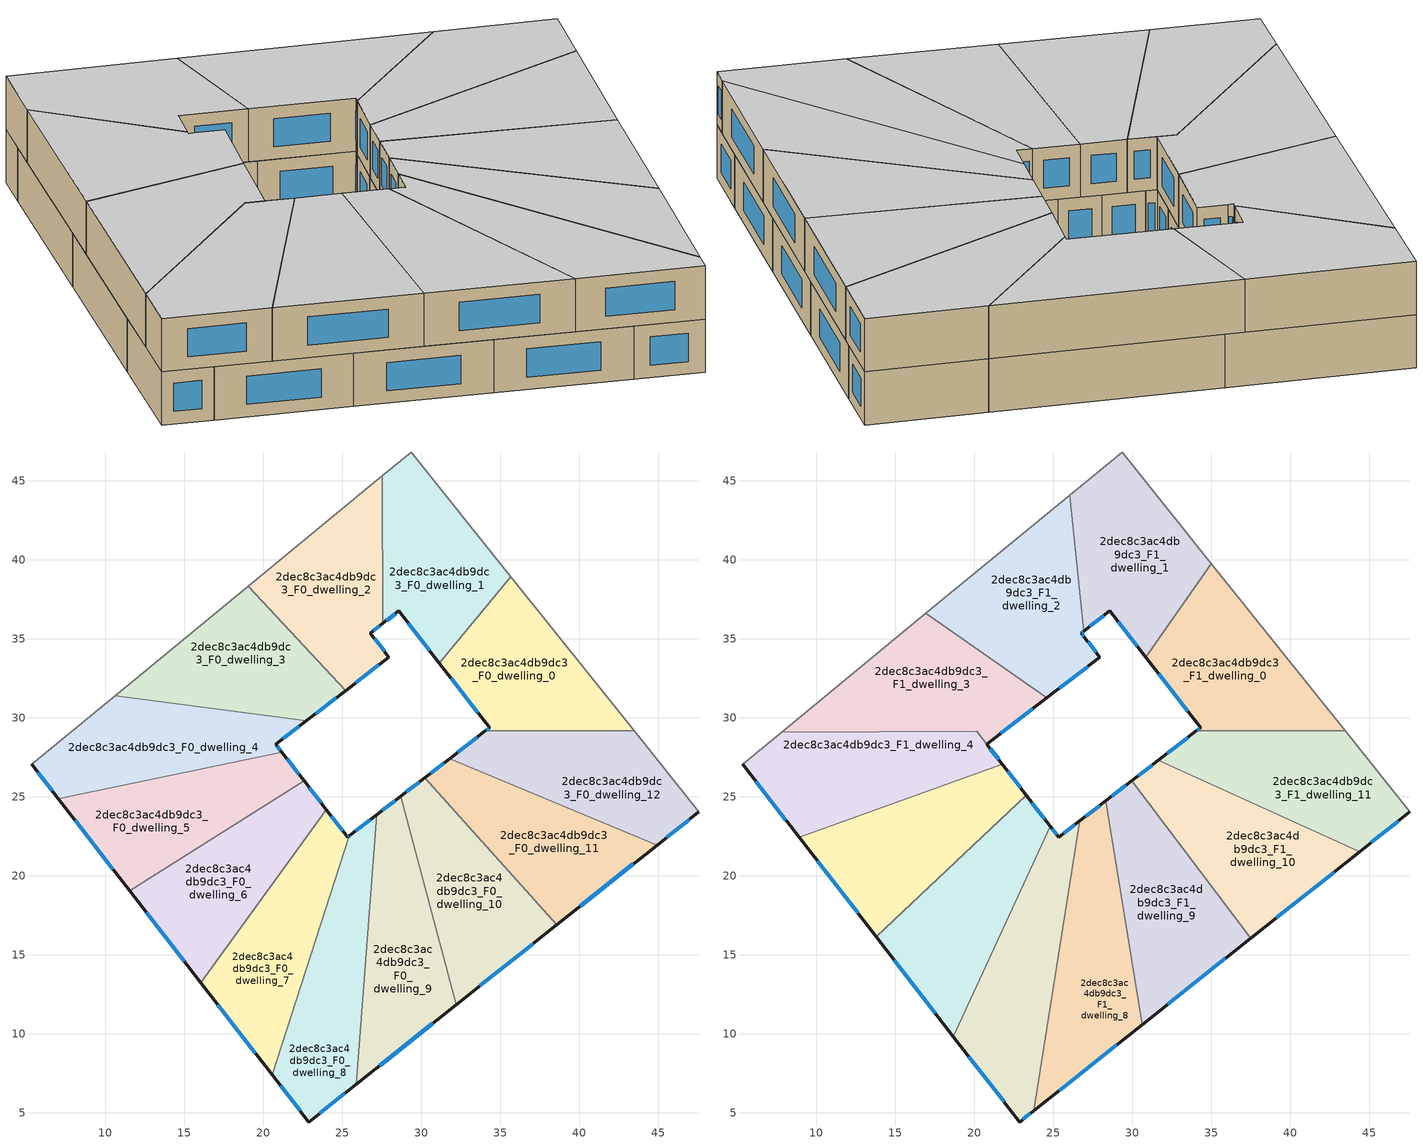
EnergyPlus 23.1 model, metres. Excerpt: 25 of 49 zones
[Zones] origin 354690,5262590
2dec8c3ac4db9dc3_F0_dwelling_0
 floor ground (EU_floor_Construction): 35.66,38.93 43.47,29.16 34.06,29.16 34.32,29.36 31.15,33.46 z0
 wall outside (EU_wall_Construction): 31.15,33.46 34.32,29.36 34.06,29.16 z0:3
 wall to 2dec8c3ac4db9dc3_F0_dwelling_1 (EU_wall_Construction): 35.66,38.93 31.15,33.46 z0:3
 wall adiabatic (EU_wall_Construction): 43.47,29.16 35.66,38.93 z0:3
 wall to 2dec8c3ac4db9dc3_F0_dwelling_12 (EU_wall_Construction): 34.06,29.16 43.47,29.16 z0:3
 window (EU_Window_Construction): 34.26,29.32 34.12,29.21 / 31.89,32.5 33.58,30.33 z0.7:2.3
2dec8c3ac4db9dc3_F0_dwelling_1
 floor ground (EU_floor_Construction): 29.35,46.81 35.66,38.93 31.15,33.46 28.59,36.76 27.56,35.96 27.52,45.3 z0
 wall outside (EU_wall_Construction): 27.56,35.96 28.59,36.76 31.15,33.46 z0:3
 wall to 2dec8c3ac4db9dc3_F0_dwelling_2 (EU_wall_Construction): 27.52,45.3 27.56,35.96 z0:3
 wall adiabatic (EU_wall_Construction): 35.66,38.93 29.35,46.81 27.52,45.3 z0:3
 window (EU_Window_Construction): 29.19,35.98 30.54,34.23 / 27.8,36.15 28.35,36.57 z0.7:2.3
2dec8c3ac4db9dc3_F0_dwelling_10
 floor ground (EU_floor_Construction): 30.23,26.21 38.57,16.89 32.22,11.85 28.7,25.03 z0
 wall outside (EU_wall_Construction): 30.23,26.21 28.7,25.03 / 32.22,11.85 38.57,16.89 z0:3
 wall to 2dec8c3ac4db9dc3_F0_dwelling_11 (EU_wall_Construction): 38.57,16.89 30.23,26.21 z0:3
 wall to 2dec8c3ac4db9dc3_F0_dwelling_9 (EU_wall_Construction): 28.7,25.03 32.22,11.85 z0:3
 window (EU_Window_Construction): 29.87,25.93 29.06,25.31 / 33.71,13.04 37.08,15.71 z0.7:2.3
 ceiling adiabatic (EU_roof_Construction): 37.51,16.05 29.98,26.01 28.7,25.03 32.22,11.85 z3
2dec8c3ac4db9dc3_F0_dwelling_11
 floor ground (EU_floor_Construction): 44.92,21.94 38.57,16.89 30.23,26.21 31.79,27.41 z0
 wall outside (EU_wall_Construction): 31.79,27.41 30.23,26.21 / 38.57,16.89 44.92,21.94 z0:3
 wall to 2dec8c3ac4db9dc3_F0_dwelling_12 (EU_wall_Construction): 44.92,21.94 31.79,27.41 z0:3
 window (EU_Window_Construction): 31.42,27.13 30.6,26.49 / 40.06,18.08 43.43,20.75 z0.7:2.3
 ceiling adiabatic (EU_roof_Construction): 44.39,21.52 31.66,27.31 30.23,26.21 38.57,16.89 z3
2dec8c3ac4db9dc3_F0_dwelling_12
 floor ground (EU_floor_Construction): 43.47,29.16 47.57,24.04 44.92,21.94 31.79,27.41 34.06,29.16 z0
 wall outside (EU_wall_Construction): 34.06,29.16 31.79,27.41 / 44.92,21.94 47.57,24.04 z0:3
 wall adiabatic (EU_wall_Construction): 47.57,24.04 43.47,29.16 z0:3
 window (EU_Window_Construction): 33.53,28.75 32.32,27.82 / 45.54,22.43 46.94,23.55 z0.7:2.3
2dec8c3ac4db9dc3_F0_dwelling_2
 floor ground (EU_floor_Construction): 27.52,45.3 27.56,35.96 26.78,35.36 27.96,33.84 25.21,31.72 19.05,38.33 z0
 wall outside (EU_wall_Construction): 25.21,31.72 27.96,33.84 26.78,35.36 27.56,35.96 z0:3
 wall to 2dec8c3ac4db9dc3_F0_dwelling_3 (EU_wall_Construction): 19.05,38.33 25.21,31.72 z0:3
 wall adiabatic (EU_wall_Construction): 27.52,45.3 19.05,38.33 z0:3
 window (EU_Window_Construction): 26.96,35.5 27.38,35.82 / 27.68,34.19 27.05,35 / 25.86,32.22 27.31,33.34 z0.7:2.3
2dec8c3ac4db9dc3_F0_dwelling_3
 floor ground (EU_floor_Construction): 19.05,38.33 25.21,31.72 22.73,29.8 10.63,31.41 z0
 wall outside (EU_wall_Construction): 22.73,29.8 25.21,31.72 z0:3
 wall to 2dec8c3ac4db9dc3_F0_dwelling_4 (EU_wall_Construction): 10.63,31.41 22.73,29.8 z0:3
 wall adiabatic (EU_wall_Construction): 19.05,38.33 10.63,31.41 z0:3
 window (EU_Window_Construction): 23.31,30.25 24.63,31.27 z0.7:2.3
2dec8c3ac4db9dc3_F0_dwelling_4
 floor ground (EU_floor_Construction): 22.73,29.8 20.8,28.32 21.18,27.83 7.04,24.88 5.35,27.06 10.63,31.41 z0
 wall outside (EU_wall_Construction): 21.18,27.83 20.8,28.32 22.73,29.8 / 5.35,27.06 7.04,24.88 z0:3
 wall to 2dec8c3ac4db9dc3_F0_dwelling_5 (EU_wall_Construction): 7.04,24.88 21.18,27.83 z0:3
 wall adiabatic (EU_wall_Construction): 10.63,31.41 5.35,27.06 z0:3
 window (EU_Window_Construction): 21.25,28.67 22.27,29.46 / 21.09,27.94 20.89,28.2 / 5.75,26.55 6.64,25.39 z0.7:2.3
2dec8c3ac4db9dc3_F0_dwelling_5
 floor ground (EU_floor_Construction): 21.18,27.83 22.59,26.01 11.55,19.05 7.04,24.88 z0
 wall outside (EU_wall_Construction): 22.59,26.01 21.18,27.83 / 7.04,24.88 11.55,19.05 z0:3
 wall to 2dec8c3ac4db9dc3_F0_dwelling_6 (EU_wall_Construction): 11.55,19.05 22.59,26.01 z0:3
 window (EU_Window_Construction): 22.26,26.43 21.51,27.4 / 8.1,23.51 10.49,20.42 z0.7:2.3
2dec8c3ac4db9dc3_F0_dwelling_6
 floor ground (EU_floor_Construction): 22.59,26.01 24,24.19 16.06,13.23 11.55,19.05 z0
 wall outside (EU_wall_Construction): 24,24.19 22.59,26.01 / 11.55,19.05 16.06,13.23 z0:3
 wall to 2dec8c3ac4db9dc3_F0_dwelling_7 (EU_wall_Construction): 16.06,13.23 24,24.19 z0:3
 window (EU_Window_Construction): 23.67,24.62 22.92,25.58 / 12.61,17.68 15,14.59 z0.7:2.3
2dec8c3ac4db9dc3_F0_dwelling_7
 floor ground (EU_floor_Construction): 24,24.19 25.35,22.45 25.45,22.53 20.57,7.4 16.06,13.23 z0
 wall outside (EU_wall_Construction): 25.45,22.53 25.35,22.45 24,24.19 / 16.06,13.23 20.57,7.4 z0:3
 wall to 2dec8c3ac4db9dc3_F0_dwelling_8 (EU_wall_Construction): 20.57,7.4 25.45,22.53 z0:3
 window (EU_Window_Construction): 25.03,22.86 24.31,23.78 / 25.43,22.51 25.37,22.47 / 17.12,11.86 19.51,8.77 z0.7:2.3
2dec8c3ac4db9dc3_F0_dwelling_8
 floor ground (EU_floor_Construction): 27.19,23.87 25.88,6.82 22.87,4.43 20.57,7.4 25.45,22.53 z0
 wall outside (EU_wall_Construction): 27.19,23.87 25.45,22.53 / 20.57,7.4 22.87,4.43 25.88,6.82 z0:3
 wall to 2dec8c3ac4db9dc3_F0_dwelling_9 (EU_wall_Construction): 25.88,6.82 27.19,23.87 z0:3
 window (EU_Window_Construction): 26.78,23.55 25.86,22.84 / 23.58,4.99 25.17,6.25 / 21.11,6.7 22.33,5.13 z0.7:2.3
2dec8c3ac4db9dc3_F0_dwelling_9
 floor ground (EU_floor_Construction): 28.7,25.03 32.22,11.85 25.88,6.82 27.19,23.87 z0
 wall outside (EU_wall_Construction): 28.7,25.03 27.19,23.87 / 25.88,6.82 32.22,11.85 z0:3
 window (EU_Window_Construction): 28.34,24.76 27.54,24.14 / 27.37,8 30.73,10.67 z0.7:2.3
 ceiling adiabatic (EU_roof_Construction): 32.22,11.85 28.7,25.03 28.32,24.74 30.63,10.59 z3
2dec8c3ac4db9dc3_F1_dwelling_0
 floor to 2dec8c3ac4db9dc3_F0_dwelling_0 (EU_floor_Construction): 35.66,38.93 43.47,29.16 34.06,29.16 34.32,29.36 31.15,33.46 z3
 floor to 2dec8c3ac4db9dc3_F0_dwelling_1 (EU_floor_Construction): 35.01,39.74 35.66,38.93 31.15,33.46 30.86,33.83 z3
 wall outside (EU_wall_Construction): 30.86,33.83 34.32,29.36 34.06,29.16 z3:6
 wall to 2dec8c3ac4db9dc3_F1_dwelling_1 (EU_wall_Construction): 35.01,39.74 30.86,33.83 z3:6
 wall adiabatic (EU_wall_Construction): 43.47,29.16 35.01,39.74 z3:6
 wall to 2dec8c3ac4db9dc3_F1_dwelling_11 (EU_wall_Construction): 34.06,29.16 43.47,29.16 z3:6
 window (EU_Window_Construction): 34.26,29.32 34.12,29.21 / 31.67,32.78 33.51,30.41 z3.7:5.3
 ceiling to 2dec8c3ac4db9dc3_F2_dwelling_0 (EU_floor_Construction): 43.47,29.16 35.01,39.74 30.86,33.83 34.32,29.36 34.06,29.16 z6
2dec8c3ac4db9dc3_F1_dwelling_1
 floor to 2dec8c3ac4db9dc3_F0_dwelling_1 (EU_floor_Construction): 29.35,46.81 35.01,39.74 30.86,33.83 28.59,36.76 27.56,35.96 27.52,45.3 z3
 floor to 2dec8c3ac4db9dc3_F0_dwelling_2 (EU_floor_Construction): 27.52,45.3 27.56,35.96 26.94,35.48 26.04,44.09 z3
 wall outside (EU_wall_Construction): 26.94,35.48 28.59,36.76 30.86,33.83 z3:6
 wall to 2dec8c3ac4db9dc3_F1_dwelling_2 (EU_wall_Construction): 26.04,44.09 26.94,35.48 z3:6
 wall adiabatic (EU_wall_Construction): 35.01,39.74 29.35,46.81 26.04,44.09 z3:6
 window (EU_Window_Construction): 29.12,36.07 30.33,34.51 / 27.33,35.78 28.2,36.46 z3.7:5.3
 ceiling to 2dec8c3ac4db9dc3_F2_dwelling_1 (EU_floor_Construction): 30.86,33.83 35.01,39.74 29.35,46.81 26.04,44.09 26.94,35.48 28.59,36.76 z6
2dec8c3ac4db9dc3_F1_dwelling_10
 floor to 2dec8c3ac4db9dc3_F0_dwelling_10 (EU_floor_Construction): 30.23,26.21 38.57,16.89 37.51,16.05 29.98,26.01 z3
 floor adiabatic (EU_floor_Construction): 44.39,21.52 37.51,16.05 38.57,16.89 30.23,26.21 29.98,26.01 31.66,27.31 z3
 wall outside (EU_wall_Construction): 31.66,27.31 29.98,26.01 / 37.51,16.05 44.39,21.52 z3:6
 wall to 2dec8c3ac4db9dc3_F1_dwelling_11 (EU_wall_Construction): 44.39,21.52 31.66,27.31 z3:6
 wall to 2dec8c3ac4db9dc3_F1_dwelling_9 (EU_wall_Construction): 29.98,26.01 37.51,16.05 z3:6
 window (EU_Window_Construction): 31.26,27.01 30.37,26.32 / 39.12,17.34 42.77,20.23 z3.7:5.3
 ceiling to 2dec8c3ac4db9dc3_F2_dwelling_10 (EU_floor_Construction): 44.39,21.52 31.66,27.31 29.98,26.01 37.51,16.05 z6
2dec8c3ac4db9dc3_F1_dwelling_11
 floor to 2dec8c3ac4db9dc3_F0_dwelling_12 (EU_floor_Construction): 43.47,29.16 47.57,24.04 44.92,21.94 31.79,27.41 34.06,29.16 z3
 floor to 2dec8c3ac4db9dc3_F0_dwelling_11 (EU_floor_Construction): 44.92,21.94 44.39,21.52 31.66,27.31 31.79,27.41 z3
 wall outside (EU_wall_Construction): 34.06,29.16 31.66,27.31 / 44.39,21.52 47.57,24.04 z3:6
 wall adiabatic (EU_wall_Construction): 47.57,24.04 43.47,29.16 z3:6
 window (EU_Window_Construction): 33.5,28.73 32.22,27.75 / 45.13,22.11 46.82,23.45 z3.7:5.3
 ceiling to 2dec8c3ac4db9dc3_F2_dwelling_11 (EU_floor_Construction): 47.57,24.04 43.47,29.16 34.06,29.16 31.66,27.31 44.39,21.52 z6
2dec8c3ac4db9dc3_F1_dwelling_2
 floor to 2dec8c3ac4db9dc3_F0_dwelling_2 (EU_floor_Construction): 26.04,44.09 26.94,35.48 26.78,35.36 26.98,35.1 27.96,33.84 25.21,31.72 19.05,38.33 z3
 floor to 2dec8c3ac4db9dc3_F0_dwelling_3 (EU_floor_Construction): 19.05,38.33 25.21,31.72 24.6,31.25 16.95,36.61 z3
 wall outside (EU_wall_Construction): 24.6,31.25 27.96,33.84 26.98,35.1 26.78,35.36 26.94,35.48 z3:6
 wall to 2dec8c3ac4db9dc3_F1_dwelling_3 (EU_wall_Construction): 16.95,36.61 24.6,31.25 z3:6
 wall adiabatic (EU_wall_Construction): 26.04,44.09 16.95,36.61 z3:6
 window (EU_Window_Construction): 26.81,35.38 26.9,35.45 / 26.93,35.16 26.82,35.29 / 27.73,34.13 27.21,34.8 / 25.39,31.86 27.17,33.23 z3.7:5.3
 ceiling to 2dec8c3ac4db9dc3_F2_dwelling_2 (EU_floor_Construction): 27.96,33.84 26.98,35.1 26.78,35.36 26.94,35.48 26.04,44.09 16.95,36.61 24.6,31.25 z6
2dec8c3ac4db9dc3_F1_dwelling_3
 floor to 2dec8c3ac4db9dc3_F0_dwelling_3 (EU_floor_Construction): 24.6,31.25 22.73,29.81 10.63,31.4 16.95,36.61 z3
 floor to 2dec8c3ac4db9dc3_F0_dwelling_4 (EU_floor_Construction): 22.73,29.81 20.8,28.32 20.16,29.13 7.81,29.09 10.63,31.4 z3
 wall outside (EU_wall_Construction): 20.8,28.32 24.6,31.25 z3:6
 wall adiabatic (EU_wall_Construction): 16.95,36.61 7.81,29.09 z3:6
 wall to 2dec8c3ac4db9dc3_F1_dwelling_4 (EU_wall_Construction): 20.17,29.13 20.8,28.32 / 7.81,29.09 20.16,29.13 z3:6
 window (EU_Window_Construction): 21.69,29.01 23.71,30.56 z3.7:5.3
 ceiling to 2dec8c3ac4db9dc3_F2_dwelling_3 (EU_floor_Construction): 24.6,31.25 16.95,36.61 7.81,29.09 20.17,29.13 20.8,28.32 z6
2dec8c3ac4db9dc3_F1_dwelling_4
 floor to 2dec8c3ac4db9dc3_F0_dwelling_4 (EU_floor_Construction): 20.16,29.13 21.18,27.82 7.04,24.88 5.35,27.06 7.81,29.09 z3
 floor to 2dec8c3ac4db9dc3_F0_dwelling_5 (EU_floor_Construction): 21.18,27.82 21.77,27.07 8.92,22.45 7.04,24.88 z3
 wall outside (EU_wall_Construction): 21.77,27.07 20.8,28.32 / 5.35,27.06 8.92,22.45 z3:6
 wall adiabatic (EU_wall_Construction): 7.81,29.09 5.35,27.06 z3:6
 wall to 2dec8c3ac4db9dc3_F1_dwelling_5 (EU_wall_Construction): 8.92,22.45 21.77,27.07 z3:6
 window (EU_Window_Construction): 21.54,27.36 21.03,28.02 / 6.19,25.98 8.08,23.53 z3.7:5.3
 ceiling to 2dec8c3ac4db9dc3_F2_dwelling_4 (EU_floor_Construction): 21.77,27.07 20.17,29.13 7.81,29.09 5.35,27.06 8.92,22.45 z6
2dec8c3ac4db9dc3_F1_dwelling_5
 floor to 2dec8c3ac4db9dc3_F0_dwelling_5 (EU_floor_Construction): 21.77,27.07 22.59,26.01 11.55,19.05 8.92,22.45 z3
 floor to 2dec8c3ac4db9dc3_F0_dwelling_6 (EU_floor_Construction): 22.59,26.01 23.29,25.1 13.8,16.14 11.55,19.05 z3
 wall outside (EU_wall_Construction): 23.29,25.1 21.77,27.07 / 8.92,22.45 13.8,16.14 z3:6
 wall to 2dec8c3ac4db9dc3_F1_dwelling_6 (EU_wall_Construction): 13.8,16.14 23.29,25.1 z3:6
 window (EU_Window_Construction): 22.94,25.56 22.13,26.61 / 10.07,20.97 12.66,17.62 z3.7:5.3
 ceiling to 2dec8c3ac4db9dc3_F2_dwelling_5 (EU_floor_Construction): 23.29,25.1 21.77,27.07 8.92,22.45 13.8,16.14 z6
2dec8c3ac4db9dc3_F1_dwelling_6
 floor to 2dec8c3ac4db9dc3_F0_dwelling_6 (EU_floor_Construction): 23.29,25.1 24,24.19 16.06,13.23 13.8,16.14 z3
 floor to 2dec8c3ac4db9dc3_F0_dwelling_7 (EU_floor_Construction): 24,24.19 24.82,23.13 18.69,9.83 16.06,13.23 z3
 wall outside (EU_wall_Construction): 24.82,23.13 23.29,25.1 / 13.8,16.14 18.69,9.83 z3:6
 wall to 2dec8c3ac4db9dc3_F1_dwelling_7 (EU_wall_Construction): 18.69,9.83 24.82,23.13 z3:6
 window (EU_Window_Construction): 24.46,23.59 23.65,24.64 / 14.95,14.66 17.54,11.31 z3.7:5.3
 ceiling to 2dec8c3ac4db9dc3_F2_dwelling_6 (EU_floor_Construction): 18.69,9.83 24.82,23.13 23.29,25.1 13.8,16.14 z6
2dec8c3ac4db9dc3_F1_dwelling_7
 floor to 2dec8c3ac4db9dc3_F0_dwelling_7 (EU_floor_Construction): 25.45,22.53 20.57,7.4 18.69,9.83 24.82,23.13 25.35,22.45 z3
 floor to 2dec8c3ac4db9dc3_F0_dwelling_8 (EU_floor_Construction): 26.69,23.48 23.77,5.14 22.87,4.43 20.57,7.4 25.45,22.53 z3
 wall outside (EU_wall_Construction): 26.69,23.48 25.35,22.45 24.82,23.13 / 18.69,9.83 22.87,4.43 23.77,5.14 z3:6
 wall to 2dec8c3ac4db9dc3_F1_dwelling_8 (EU_wall_Construction): 23.77,5.14 26.69,23.48 z3:6
 window (EU_Window_Construction): 25.22,22.61 24.94,22.97 / 26.37,23.24 25.66,22.69 / 23.08,4.59 23.56,4.97 / 19.67,8.56 21.89,5.7 z3.7:5.3
 ceiling to 2dec8c3ac4db9dc3_F2_dwelling_7 (EU_floor_Construction): 23.77,5.14 26.69,23.48 25.35,22.45 24.82,23.13 18.69,9.83 22.87,4.43 z6
2dec8c3ac4db9dc3_F1_dwelling_8
 floor to 2dec8c3ac4db9dc3_F0_dwelling_8 (EU_floor_Construction): 27.19,23.87 25.88,6.82 23.77,5.14 26.69,23.48 z3
 floor to 2dec8c3ac4db9dc3_F0_dwelling_9 (EU_floor_Construction): 28.32,24.74 30.63,10.59 25.88,6.82 27.19,23.87 z3
 wall outside (EU_wall_Construction): 28.32,24.74 26.69,23.48 / 23.77,5.14 30.64,10.59 z3:6
 wall to 2dec8c3ac4db9dc3_F1_dwelling_9 (EU_wall_Construction): 30.64,10.59 28.32,24.74 z3:6
 window (EU_Window_Construction): 27.94,24.44 27.07,23.78 / 25.38,6.42 29.02,9.31 z3.7:5.3
 ceiling to 2dec8c3ac4db9dc3_F2_dwelling_8 (EU_floor_Construction): 30.64,10.59 28.32,24.74 26.69,23.48 23.77,5.14 z6
2dec8c3ac4db9dc3_F1_dwelling_9
 floor adiabatic (EU_floor_Construction): 29.98,26.01 37.51,16.05 30.64,10.59 28.32,24.74 z3
 wall outside (EU_wall_Construction): 29.98,26.01 28.32,24.74 / 30.64,10.59 37.51,16.05 z3:6
 window (EU_Window_Construction): 29.59,25.71 28.71,25.04 / 32.25,11.88 35.89,14.77 z3.7:5.3
 ceiling to 2dec8c3ac4db9dc3_F2_dwelling_9 (EU_floor_Construction): 37.51,16.05 29.98,26.01 28.32,24.74 30.64,10.59 z6
[Building]
EU S2 Campaign: North Axis=0; Terrain=City; Solar Distribution=FullExterior
[Site:Location]
Budapest.Ferenc.Liszt.Intl.AP: Latitude=47.437; Longitude=19.256; Time Zone=1; Elevation=185
[SizingPeriod:WeatherFileDays]
AnnualSizingPeriod: Begin Month=1; Begin Day of Month=1; End Month=12; End Day of Month=31; Day of Week for Start Day=Monday; Use Weather File Daylight Saving Period=No; Use Weather File Rain and Snow Indicators=No
[MATERIAL]
EU_InternalMass_Material: Roughness=MediumRough; Thickness=0.1; Conductivity=1; Density=1800; Specific Heat=900; Thermal Absorptance=0.9; Solar Absorptance=0.7; Visible Absorptance=0.7
[MATERIAL:NOMASS] Roughness=MediumRough; Thermal Absorptance=0.9; Solar Absorptance=0.7; Visible Absorptance=0.7
Name | Thermal Resistance
EU_wall_NoMass | 0.832559
EU_roof_NoMass | 1.39638
EU_floor_NoMass | 0.872794
[WINDOWMATERIAL:SIMPLEGLAZINGSYSTEM]
EU_Window_SimpleGlazing: UFactor=2.79869; Solar Heat Gain Coefficient=0.75; Visible Transmittance=0.75
[CONSTRUCTION]
EU_wall_Construction: EU_wall_NoMass
EU_roof_Construction: EU_roof_NoMass
EU_floor_Construction: EU_floor_NoMass
EU_Window_Construction: EU_Window_SimpleGlazing
EU_InternalMass_Construction: EU_InternalMass_Material
[ZONE] Type=1; Multiplier=1; Ceiling Height=autocalculate; Floor Area=autocalculate; Part of Total Floor Area=Yes
Name | Volume
2dec8c3ac4db9dc3_F0_dwelling_0 | 188.278
2dec8c3ac4db9dc3_F1_dwelling_0 | 203.944
2dec8c3ac4db9dc3_F0_dwelling_1 | 187.797
2dec8c3ac4db9dc3_F1_dwelling_1 | 201.564
2dec8c3ac4db9dc3_F0_dwelling_10 | 188.234
2dec8c3ac4db9dc3_F1_dwelling_10 | 203.935
2dec8c3ac4db9dc3_F0_dwelling_11 | 188.268
2dec8c3ac4db9dc3_F1_dwelling_11 | 203.993
2dec8c3ac4db9dc3_F0_dwelling_12 | 188.301
2dec8c3ac4db9dc3_F0_dwelling_2 | 188.754
2dec8c3ac4db9dc3_F1_dwelling_2 | 206.335
2dec8c3ac4db9dc3_F0_dwelling_3 | 188.245
2dec8c3ac4db9dc3_F1_dwelling_3 | 206.0625
2dec8c3ac4db9dc3_F0_dwelling_4 | 188.292
2dec8c3ac4db9dc3_F1_dwelling_4 | 201.84
2dec8c3ac4db9dc3_F0_dwelling_5; 2dec8c3ac4db9dc3_F0_dwelling_7 | 188.281
2dec8c3ac4db9dc3_F1_dwelling_5; 2dec8c3ac4db9dc3_F1_dwelling_9 | 203.971
2dec8c3ac4db9dc3_F0_dwelling_6 | 188.283
2dec8c3ac4db9dc3_F1_dwelling_6 | 203.969
2dec8c3ac4db9dc3_F1_dwelling_7 | 203.941
2dec8c3ac4db9dc3_F0_dwelling_8 | 188.252
2dec8c3ac4db9dc3_F1_dwelling_8 | 203.958
2dec8c3ac4db9dc3_F0_dwelling_9 | 188.302
[INTERNALMASS] Construction=EU_InternalMass_Construction
Name | Zone or ZoneList | Surface Area
2dec8c3ac4db9dc3_F0_dwelling_0_EU_InternalMass | 2dec8c3ac4db9dc3_F0_dwelling_0 | 62.7592
2dec8c3ac4db9dc3_F0_dwelling_1_EU_InternalMass | 2dec8c3ac4db9dc3_F0_dwelling_1 | 62.599
2dec8c3ac4db9dc3_F0_dwelling_2_EU_InternalMass | 2dec8c3ac4db9dc3_F0_dwelling_2 | 62.9185
2dec8c3ac4db9dc3_F0_dwelling_3_EU_InternalMass | 2dec8c3ac4db9dc3_F0_dwelling_3 | 62.7482
2dec8c3ac4db9dc3_F0_dwelling_4_EU_InternalMass | 2dec8c3ac4db9dc3_F0_dwelling_4 | 62.7642
2dec8c3ac4db9dc3_F0_dwelling_5_EU_InternalMass | 2dec8c3ac4db9dc3_F0_dwelling_5 | 62.7602
2dec8c3ac4db9dc3_F0_dwelling_6_EU_InternalMass | 2dec8c3ac4db9dc3_F0_dwelling_6 | 62.761
2dec8c3ac4db9dc3_F0_dwelling_7_EU_InternalMass | 2dec8c3ac4db9dc3_F0_dwelling_7 | 62.7603
2dec8c3ac4db9dc3_F0_dwelling_8_EU_InternalMass | 2dec8c3ac4db9dc3_F0_dwelling_8 | 62.7509
2dec8c3ac4db9dc3_F0_dwelling_9_EU_InternalMass | 2dec8c3ac4db9dc3_F0_dwelling_9 | 62.7673
2dec8c3ac4db9dc3_F0_dwelling_10_EU_InternalMass | 2dec8c3ac4db9dc3_F0_dwelling_10 | 62.7448
2dec8c3ac4db9dc3_F0_dwelling_11_EU_InternalMass | 2dec8c3ac4db9dc3_F0_dwelling_11 | 62.7557
2dec8c3ac4db9dc3_F0_dwelling_12_EU_InternalMass | 2dec8c3ac4db9dc3_F0_dwelling_12 | 62.767
2dec8c3ac4db9dc3_F1_dwelling_0_EU_InternalMass | 2dec8c3ac4db9dc3_F1_dwelling_0 | 67.9815
2dec8c3ac4db9dc3_F1_dwelling_1_EU_InternalMass | 2dec8c3ac4db9dc3_F1_dwelling_1 | 67.1881
2dec8c3ac4db9dc3_F1_dwelling_2_EU_InternalMass | 2dec8c3ac4db9dc3_F1_dwelling_2 | 68.7792
2dec8c3ac4db9dc3_F1_dwelling_3_EU_InternalMass | 2dec8c3ac4db9dc3_F1_dwelling_3 | 68.6867
2dec8c3ac4db9dc3_F1_dwelling_4_EU_InternalMass | 2dec8c3ac4db9dc3_F1_dwelling_4 | 67.2859
2dec8c3ac4db9dc3_F1_dwelling_5_EU_InternalMass | 2dec8c3ac4db9dc3_F1_dwelling_5 | 67.9904
2dec8c3ac4db9dc3_F1_dwelling_6_EU_InternalMass | 2dec8c3ac4db9dc3_F1_dwelling_6 | 67.9899
2dec8c3ac4db9dc3_F1_dwelling_7_EU_InternalMass | 2dec8c3ac4db9dc3_F1_dwelling_7 | 67.9805
2dec8c3ac4db9dc3_F1_dwelling_8_EU_InternalMass | 2dec8c3ac4db9dc3_F1_dwelling_8 | 67.9857
2dec8c3ac4db9dc3_F1_dwelling_9_EU_InternalMass | 2dec8c3ac4db9dc3_F1_dwelling_9 | 67.9904
2dec8c3ac4db9dc3_F1_dwelling_10_EU_InternalMass | 2dec8c3ac4db9dc3_F1_dwelling_10 | 67.9782
2dec8c3ac4db9dc3_F1_dwelling_11_EU_InternalMass | 2dec8c3ac4db9dc3_F1_dwelling_11 | 67.9977
[OTHEREQUIPMENT] Fuel Type=Electricity; Design Level Calculation Method=Watts/Area; Power per Zone Floor Area=1; Fraction Latent=0; Fraction Radiant=0; Fraction Lost=0; Carbon Dioxide Generation Rate=0; EndUse Subcategory=EU_Step8_InternalGains
Name | Zone or ZoneList or Space or SpaceList | Schedule
EU_Step8_InternalGain_2dec8c3ac4db9dc3_F0_dwelling_0_f000 | 2dec8c3ac4db9dc3_F0_dwelling_0 | EU_Step8_GainSchedule_2dec8c3ac4db9dc3_F0_dwelling_0_f000
EU_Step8_InternalGain_2dec8c3ac4db9dc3_F0_dwelling_1_f000 | 2dec8c3ac4db9dc3_F0_dwelling_1 | EU_Step8_GainSchedule_2dec8c3ac4db9dc3_F0_dwelling_1_f000
EU_Step8_InternalGain_2dec8c3ac4db9dc3_F0_dwelling_2_f000 | 2dec8c3ac4db9dc3_F0_dwelling_2 | EU_Step8_GainSchedule_2dec8c3ac4db9dc3_F0_dwelling_2_f000
EU_Step8_InternalGain_2dec8c3ac4db9dc3_F0_dwelling_3_f000 | 2dec8c3ac4db9dc3_F0_dwelling_3 | EU_Step8_GainSchedule_2dec8c3ac4db9dc3_F0_dwelling_3_f000
EU_Step8_InternalGain_2dec8c3ac4db9dc3_F0_dwelling_4_f000 | 2dec8c3ac4db9dc3_F0_dwelling_4 | EU_Step8_GainSchedule_2dec8c3ac4db9dc3_F0_dwelling_4_f000
EU_Step8_InternalGain_2dec8c3ac4db9dc3_F0_dwelling_5_f000 | 2dec8c3ac4db9dc3_F0_dwelling_5 | EU_Step8_GainSchedule_2dec8c3ac4db9dc3_F0_dwelling_5_f000
EU_Step8_InternalGain_2dec8c3ac4db9dc3_F0_dwelling_6_f000 | 2dec8c3ac4db9dc3_F0_dwelling_6 | EU_Step8_GainSchedule_2dec8c3ac4db9dc3_F0_dwelling_6_f000
EU_Step8_InternalGain_2dec8c3ac4db9dc3_F0_dwelling_7_f000 | 2dec8c3ac4db9dc3_F0_dwelling_7 | EU_Step8_GainSchedule_2dec8c3ac4db9dc3_F0_dwelling_7_f000
EU_Step8_InternalGain_2dec8c3ac4db9dc3_F0_dwelling_8_f000 | 2dec8c3ac4db9dc3_F0_dwelling_8 | EU_Step8_GainSchedule_2dec8c3ac4db9dc3_F0_dwelling_8_f000
EU_Step8_InternalGain_2dec8c3ac4db9dc3_F0_dwelling_9_f000 | 2dec8c3ac4db9dc3_F0_dwelling_9 | EU_Step8_GainSchedule_2dec8c3ac4db9dc3_F0_dwelling_9_f000
EU_Step8_InternalGain_2dec8c3ac4db9dc3_F0_dwelling_10_f000 | 2dec8c3ac4db9dc3_F0_dwelling_10 | EU_Step8_GainSchedule_2dec8c3ac4db9dc3_F0_dwelling_10_f000
EU_Step8_InternalGain_2dec8c3ac4db9dc3_F0_dwelling_11_f000 | 2dec8c3ac4db9dc3_F0_dwelling_11 | EU_Step8_GainSchedule_2dec8c3ac4db9dc3_F0_dwelling_11_f000
EU_Step8_InternalGain_2dec8c3ac4db9dc3_F0_dwelling_12_f000 | 2dec8c3ac4db9dc3_F0_dwelling_12 | EU_Step8_GainSchedule_2dec8c3ac4db9dc3_F0_dwelling_12_f000
EU_Step8_InternalGain_2dec8c3ac4db9dc3_F1_dwelling_0_f000 | 2dec8c3ac4db9dc3_F1_dwelling_0 | EU_Step8_GainSchedule_2dec8c3ac4db9dc3_F1_dwelling_0_f000
EU_Step8_InternalGain_2dec8c3ac4db9dc3_F1_dwelling_1_f000 | 2dec8c3ac4db9dc3_F1_dwelling_1 | EU_Step8_GainSchedule_2dec8c3ac4db9dc3_F1_dwelling_1_f000
EU_Step8_InternalGain_2dec8c3ac4db9dc3_F1_dwelling_2_f000 | 2dec8c3ac4db9dc3_F1_dwelling_2 | EU_Step8_GainSchedule_2dec8c3ac4db9dc3_F1_dwelling_2_f000
EU_Step8_InternalGain_2dec8c3ac4db9dc3_F1_dwelling_3_f000 | 2dec8c3ac4db9dc3_F1_dwelling_3 | EU_Step8_GainSchedule_2dec8c3ac4db9dc3_F1_dwelling_3_f000
EU_Step8_InternalGain_2dec8c3ac4db9dc3_F1_dwelling_4_f000 | 2dec8c3ac4db9dc3_F1_dwelling_4 | EU_Step8_GainSchedule_2dec8c3ac4db9dc3_F1_dwelling_4_f000
EU_Step8_InternalGain_2dec8c3ac4db9dc3_F1_dwelling_5_f000 | 2dec8c3ac4db9dc3_F1_dwelling_5 | EU_Step8_GainSchedule_2dec8c3ac4db9dc3_F1_dwelling_5_f000
EU_Step8_InternalGain_2dec8c3ac4db9dc3_F1_dwelling_6_f000 | 2dec8c3ac4db9dc3_F1_dwelling_6 | EU_Step8_GainSchedule_2dec8c3ac4db9dc3_F1_dwelling_6_f000
EU_Step8_InternalGain_2dec8c3ac4db9dc3_F1_dwelling_7_f000 | 2dec8c3ac4db9dc3_F1_dwelling_7 | EU_Step8_GainSchedule_2dec8c3ac4db9dc3_F1_dwelling_7_f000
EU_Step8_InternalGain_2dec8c3ac4db9dc3_F1_dwelling_8_f000 | 2dec8c3ac4db9dc3_F1_dwelling_8 | EU_Step8_GainSchedule_2dec8c3ac4db9dc3_F1_dwelling_8_f000
EU_Step8_InternalGain_2dec8c3ac4db9dc3_F1_dwelling_9_f000 | 2dec8c3ac4db9dc3_F1_dwelling_9 | EU_Step8_GainSchedule_2dec8c3ac4db9dc3_F1_dwelling_9_f000
EU_Step8_InternalGain_2dec8c3ac4db9dc3_F1_dwelling_10_f000 | 2dec8c3ac4db9dc3_F1_dwelling_10 | EU_Step8_GainSchedule_2dec8c3ac4db9dc3_F1_dwelling_10_f000
EU_Step8_InternalGain_2dec8c3ac4db9dc3_F1_dwelling_11_f000 | 2dec8c3ac4db9dc3_F1_dwelling_11 | EU_Step8_GainSchedule_2dec8c3ac4db9dc3_F1_dwelling_11_f000
[ZONEVENTILATION:DESIGNFLOWRATE] Schedule=EU_AlwaysOn; Design Flow Rate Calculation Method=AirChanges/Hour; Air Changes per Hour=0.475469; Ventilation Type=Natural; Fan Pressure Rise=0; Fan Total Efficiency=1; Constant Term Coefficient=1; Temperature Term Coefficient=0; Velocity Term Coefficient=0; Velocity Squared Term Coefficient=0; Minimum Indoor Temperature=-100; Maximum Indoor Temperature=100; Delta Temperature=-100; Minimum Outdoor Temperature=-100; Maximum Outdoor Temperature=100; Maximum Wind Speed=40
Name | Zone or ZoneList or Space or SpaceList
EU_ConstantAir_2dec8c3ac4db9dc3_F0_dwelling_0 | 2dec8c3ac4db9dc3_F0_dwelling_0
EU_ConstantAir_2dec8c3ac4db9dc3_F0_dwelling_1 | 2dec8c3ac4db9dc3_F0_dwelling_1
EU_ConstantAir_2dec8c3ac4db9dc3_F0_dwelling_2 | 2dec8c3ac4db9dc3_F0_dwelling_2
EU_ConstantAir_2dec8c3ac4db9dc3_F0_dwelling_3 | 2dec8c3ac4db9dc3_F0_dwelling_3
EU_ConstantAir_2dec8c3ac4db9dc3_F0_dwelling_4 | 2dec8c3ac4db9dc3_F0_dwelling_4
EU_ConstantAir_2dec8c3ac4db9dc3_F0_dwelling_5 | 2dec8c3ac4db9dc3_F0_dwelling_5
EU_ConstantAir_2dec8c3ac4db9dc3_F0_dwelling_6 | 2dec8c3ac4db9dc3_F0_dwelling_6
EU_ConstantAir_2dec8c3ac4db9dc3_F0_dwelling_7 | 2dec8c3ac4db9dc3_F0_dwelling_7
EU_ConstantAir_2dec8c3ac4db9dc3_F0_dwelling_8 | 2dec8c3ac4db9dc3_F0_dwelling_8
EU_ConstantAir_2dec8c3ac4db9dc3_F0_dwelling_9 | 2dec8c3ac4db9dc3_F0_dwelling_9
EU_ConstantAir_2dec8c3ac4db9dc3_F0_dwelling_10 | 2dec8c3ac4db9dc3_F0_dwelling_10
EU_ConstantAir_2dec8c3ac4db9dc3_F0_dwelling_11 | 2dec8c3ac4db9dc3_F0_dwelling_11
EU_ConstantAir_2dec8c3ac4db9dc3_F0_dwelling_12 | 2dec8c3ac4db9dc3_F0_dwelling_12
EU_ConstantAir_2dec8c3ac4db9dc3_F1_dwelling_0 | 2dec8c3ac4db9dc3_F1_dwelling_0
EU_ConstantAir_2dec8c3ac4db9dc3_F1_dwelling_1 | 2dec8c3ac4db9dc3_F1_dwelling_1
EU_ConstantAir_2dec8c3ac4db9dc3_F1_dwelling_2 | 2dec8c3ac4db9dc3_F1_dwelling_2
EU_ConstantAir_2dec8c3ac4db9dc3_F1_dwelling_3 | 2dec8c3ac4db9dc3_F1_dwelling_3
EU_ConstantAir_2dec8c3ac4db9dc3_F1_dwelling_4 | 2dec8c3ac4db9dc3_F1_dwelling_4
EU_ConstantAir_2dec8c3ac4db9dc3_F1_dwelling_5 | 2dec8c3ac4db9dc3_F1_dwelling_5
EU_ConstantAir_2dec8c3ac4db9dc3_F1_dwelling_6 | 2dec8c3ac4db9dc3_F1_dwelling_6
EU_ConstantAir_2dec8c3ac4db9dc3_F1_dwelling_7 | 2dec8c3ac4db9dc3_F1_dwelling_7
EU_ConstantAir_2dec8c3ac4db9dc3_F1_dwelling_8 | 2dec8c3ac4db9dc3_F1_dwelling_8
EU_ConstantAir_2dec8c3ac4db9dc3_F1_dwelling_9 | 2dec8c3ac4db9dc3_F1_dwelling_9
EU_ConstantAir_2dec8c3ac4db9dc3_F1_dwelling_10 | 2dec8c3ac4db9dc3_F1_dwelling_10
EU_ConstantAir_2dec8c3ac4db9dc3_F1_dwelling_11 | 2dec8c3ac4db9dc3_F1_dwelling_11
[HVACTEMPLATE:THERMOSTAT] Constant Heating Setpoint=20; Constant Cooling Setpoint=50
EU_HeatOnly_2dec8c3ac4db9dc3_F0_dwelling_0; EU_HeatOnly_2dec8c3ac4db9dc3_F0_dwelling_1; EU_HeatOnly_2dec8c3ac4db9dc3_F0_dwelling_2; EU_HeatOnly_2dec8c3ac4db9dc3_F0_dwelling_3; EU_HeatOnly_2dec8c3ac4db9dc3_F0_dwelling_4; EU_HeatOnly_2dec8c3ac4db9dc3_F0_dwelling_5; EU_HeatOnly_2dec8c3ac4db9dc3_F0_dwelling_6; EU_HeatOnly_2dec8c3ac4db9dc3_F0_dwelling_7; EU_HeatOnly_2dec8c3ac4db9dc3_F0_dwelling_8; EU_HeatOnly_2dec8c3ac4db9dc3_F0_dwelling_9; EU_HeatOnly_2dec8c3ac4db9dc3_F0_dwelling_10; EU_HeatOnly_2dec8c3ac4db9dc3_F0_dwelling_11; EU_HeatOnly_2dec8c3ac4db9dc3_F0_dwelling_12; EU_HeatOnly_2dec8c3ac4db9dc3_F1_dwelling_0; EU_HeatOnly_2dec8c3ac4db9dc3_F1_dwelling_1; EU_HeatOnly_2dec8c3ac4db9dc3_F1_dwelling_2; EU_HeatOnly_2dec8c3ac4db9dc3_F1_dwelling_3; EU_HeatOnly_2dec8c3ac4db9dc3_F1_dwelling_4; EU_HeatOnly_2dec8c3ac4db9dc3_F1_dwelling_5; EU_HeatOnly_2dec8c3ac4db9dc3_F1_dwelling_6; EU_HeatOnly_2dec8c3ac4db9dc3_F1_dwelling_7; EU_HeatOnly_2dec8c3ac4db9dc3_F1_dwelling_8; EU_HeatOnly_2dec8c3ac4db9dc3_F1_dwelling_9; EU_HeatOnly_2dec8c3ac4db9dc3_F1_dwelling_10; EU_HeatOnly_2dec8c3ac4db9dc3_F1_dwelling_11; EU_HeatOnly_2dec8c3ac4db9dc3_F2_dwelling_0; EU_HeatOnly_2dec8c3ac4db9dc3_F2_dwelling_1; EU_HeatOnly_2dec8c3ac4db9dc3_F2_dwelling_2; EU_HeatOnly_2dec8c3ac4db9dc3_F2_dwelling_3; EU_HeatOnly_2dec8c3ac4db9dc3_F2_dwelling_4; EU_HeatOnly_2dec8c3ac4db9dc3_F2_dwelling_5; EU_HeatOnly_2dec8c3ac4db9dc3_F2_dwelling_6; EU_HeatOnly_2dec8c3ac4db9dc3_F2_dwelling_7; EU_HeatOnly_2dec8c3ac4db9dc3_F2_dwelling_8; EU_HeatOnly_2dec8c3ac4db9dc3_F2_dwelling_9; EU_HeatOnly_2dec8c3ac4db9dc3_F2_dwelling_10; EU_HeatOnly_2dec8c3ac4db9dc3_F2_dwelling_11; EU_HeatOnly_2dec8c3ac4db9dc3_F3_dwelling_0; EU_HeatOnly_2dec8c3ac4db9dc3_F3_dwelling_1; EU_HeatOnly_2dec8c3ac4db9dc3_F3_dwelling_2; EU_HeatOnly_2dec8c3ac4db9dc3_F3_dwelling_3; EU_HeatOnly_2dec8c3ac4db9dc3_F3_dwelling_4; EU_HeatOnly_2dec8c3ac4db9dc3_F3_dwelling_5; EU_HeatOnly_2dec8c3ac4db9dc3_F3_dwelling_6; EU_HeatOnly_2dec8c3ac4db9dc3_F3_dwelling_7; EU_HeatOnly_2dec8c3ac4db9dc3_F3_dwelling_8; EU_HeatOnly_2dec8c3ac4db9dc3_F3_dwelling_9; EU_HeatOnly_2dec8c3ac4db9dc3_F3_dwelling_10; EU_HeatOnly_2dec8c3ac4db9dc3_F3_dwelling_11
[HVACTEMPLATE:ZONE:IDEALLOADSAIRSYSTEM] System Availability Schedule=EU_AlwaysOn; Maximum Heating Supply Air Temperature=50; Minimum Cooling Supply Air Temperature=13; Maximum Heating Supply Air Humidity Ratio=0.0156; Minimum Cooling Supply Air Humidity Ratio=0.0077; Heating Limit=NoLimit; Cooling Limit=NoLimit; Heating Availability Schedule=EU_AlwaysOn; Cooling Availability Schedule=EU_CoolingOff; Dehumidification Control Type=ConstantSensibleHeatRatio; Cooling Sensible Heat Ratio=0.7; Dehumidification Setpoint=60; Humidification Control Type=None; Humidification Setpoint=30; Outdoor Air Method=None; Outdoor Air Flow Rate per Person=0.00944; Outdoor Air Flow Rate per Zone Floor Area=0; Outdoor Air Flow Rate per Zone=0; Demand Controlled Ventilation Type=None; Outdoor Air Economizer Type=NoEconomizer; Heat Recovery Type=None; Sensible Heat Recovery Effectiveness=0.7; Latent Heat Recovery Effectiveness=0.65
Name | Template Thermostat
2dec8c3ac4db9dc3_F0_dwelling_0 | EU_HeatOnly_2dec8c3ac4db9dc3_F0_dwelling_0
2dec8c3ac4db9dc3_F0_dwelling_1 | EU_HeatOnly_2dec8c3ac4db9dc3_F0_dwelling_1
2dec8c3ac4db9dc3_F0_dwelling_2 | EU_HeatOnly_2dec8c3ac4db9dc3_F0_dwelling_2
2dec8c3ac4db9dc3_F0_dwelling_3 | EU_HeatOnly_2dec8c3ac4db9dc3_F0_dwelling_3
2dec8c3ac4db9dc3_F0_dwelling_4 | EU_HeatOnly_2dec8c3ac4db9dc3_F0_dwelling_4
2dec8c3ac4db9dc3_F0_dwelling_5 | EU_HeatOnly_2dec8c3ac4db9dc3_F0_dwelling_5
2dec8c3ac4db9dc3_F0_dwelling_6 | EU_HeatOnly_2dec8c3ac4db9dc3_F0_dwelling_6
2dec8c3ac4db9dc3_F0_dwelling_7 | EU_HeatOnly_2dec8c3ac4db9dc3_F0_dwelling_7
2dec8c3ac4db9dc3_F0_dwelling_8 | EU_HeatOnly_2dec8c3ac4db9dc3_F0_dwelling_8
2dec8c3ac4db9dc3_F0_dwelling_9 | EU_HeatOnly_2dec8c3ac4db9dc3_F0_dwelling_9
2dec8c3ac4db9dc3_F0_dwelling_10 | EU_HeatOnly_2dec8c3ac4db9dc3_F0_dwelling_10
2dec8c3ac4db9dc3_F0_dwelling_11 | EU_HeatOnly_2dec8c3ac4db9dc3_F0_dwelling_11
2dec8c3ac4db9dc3_F0_dwelling_12 | EU_HeatOnly_2dec8c3ac4db9dc3_F0_dwelling_12
2dec8c3ac4db9dc3_F1_dwelling_0 | EU_HeatOnly_2dec8c3ac4db9dc3_F1_dwelling_0
2dec8c3ac4db9dc3_F1_dwelling_1 | EU_HeatOnly_2dec8c3ac4db9dc3_F1_dwelling_1
2dec8c3ac4db9dc3_F1_dwelling_2 | EU_HeatOnly_2dec8c3ac4db9dc3_F1_dwelling_2
2dec8c3ac4db9dc3_F1_dwelling_3 | EU_HeatOnly_2dec8c3ac4db9dc3_F1_dwelling_3
2dec8c3ac4db9dc3_F1_dwelling_4 | EU_HeatOnly_2dec8c3ac4db9dc3_F1_dwelling_4
2dec8c3ac4db9dc3_F1_dwelling_5 | EU_HeatOnly_2dec8c3ac4db9dc3_F1_dwelling_5
2dec8c3ac4db9dc3_F1_dwelling_6 | EU_HeatOnly_2dec8c3ac4db9dc3_F1_dwelling_6
2dec8c3ac4db9dc3_F1_dwelling_7 | EU_HeatOnly_2dec8c3ac4db9dc3_F1_dwelling_7
2dec8c3ac4db9dc3_F1_dwelling_8 | EU_HeatOnly_2dec8c3ac4db9dc3_F1_dwelling_8
2dec8c3ac4db9dc3_F1_dwelling_9 | EU_HeatOnly_2dec8c3ac4db9dc3_F1_dwelling_9
2dec8c3ac4db9dc3_F1_dwelling_10 | EU_HeatOnly_2dec8c3ac4db9dc3_F1_dwelling_10
2dec8c3ac4db9dc3_F1_dwelling_11 | EU_HeatOnly_2dec8c3ac4db9dc3_F1_dwelling_11
[SIZING:ZONE] Zone Cooling Design Supply Air Temperature Input Method=SupplyAirTemperature; Zone Cooling Design Supply Air Temperature=13; Zone Heating Design Supply Air Temperature Input Method=SupplyAirTemperature; Zone Heating Design Supply Air Temperature=50; Zone Cooling Design Supply Air Humidity Ratio=0.008; Zone Heating Design Supply Air Humidity Ratio=0.008; Cooling Design Air Flow Method=DesignDay; Cooling Design Air Flow Rate=0; Cooling Minimum Air Flow per Zone Floor Area=0.000762; Cooling Minimum Air Flow=0; Cooling Minimum Air Flow Fraction=0.2; Heating Design Air Flow Method=DesignDay; Heating Design Air Flow Rate=0; Heating Maximum Air Flow per Zone Floor Area=0.002032; Heating Maximum Air Flow=0.141576; Heating Maximum Air Flow Fraction=0.3; Account for Dedicated Outdoor Air System=No; Dedicated Outdoor Air System Control Strategy=NeutralSupplyAir; Dedicated Outdoor Air Low Setpoint Temperature for Design=autosize; Dedicated Outdoor Air High Setpoint Temperature for Design=autosize; Zone Load Sizing Method=Sensible Load Only No Latent Load; Zone Latent Cooling Design Supply Air Humidity Ratio Input Method=HumidityRatioDifference; Zone Cooling Design Supply Air Humidity Ratio Difference=0.005; Zone Latent Heating Design Supply Air Humidity Ratio Input Method=HumidityRatioDifference; Zone Humidification Design Supply Air Humidity Ratio Difference=0.005
2dec8c3ac4db9dc3_F0_dwelling_0; 2dec8c3ac4db9dc3_F0_dwelling_1; 2dec8c3ac4db9dc3_F0_dwelling_2; 2dec8c3ac4db9dc3_F0_dwelling_3; 2dec8c3ac4db9dc3_F0_dwelling_4; 2dec8c3ac4db9dc3_F0_dwelling_5; 2dec8c3ac4db9dc3_F0_dwelling_6; 2dec8c3ac4db9dc3_F0_dwelling_7; 2dec8c3ac4db9dc3_F0_dwelling_8; 2dec8c3ac4db9dc3_F0_dwelling_9; 2dec8c3ac4db9dc3_F0_dwelling_10; 2dec8c3ac4db9dc3_F0_dwelling_11; 2dec8c3ac4db9dc3_F0_dwelling_12; 2dec8c3ac4db9dc3_F1_dwelling_0; 2dec8c3ac4db9dc3_F1_dwelling_1; 2dec8c3ac4db9dc3_F1_dwelling_2; 2dec8c3ac4db9dc3_F1_dwelling_3; 2dec8c3ac4db9dc3_F1_dwelling_4; 2dec8c3ac4db9dc3_F1_dwelling_5; 2dec8c3ac4db9dc3_F1_dwelling_6; 2dec8c3ac4db9dc3_F1_dwelling_7; 2dec8c3ac4db9dc3_F1_dwelling_8; 2dec8c3ac4db9dc3_F1_dwelling_9; 2dec8c3ac4db9dc3_F1_dwelling_10; 2dec8c3ac4db9dc3_F1_dwelling_11
[SCHEDULE:CONSTANT]
Name | Hourly Value
EU_AlwaysOn | 1
EU_CoolingOff | 0
[SCHEDULE:FILE] Column Number=1; Rows to Skip at Top=0; Number of Hours of Data=8760; Column Separator=Comma; Interpolate to Timestep=No; Minutes per Item=60; Adjust Schedule for Daylight Savings=Yes
Name | File
EU_Step8_GainSchedule_2dec8c3ac4db9dc3_F0_dwelling_0_f000 | ../../schedules/2dec8c3ac4db9dc3/2dec8c3ac4db9dc3_F0_dwelling_0_f000_gain.csv
EU_Step8_GainSchedule_2dec8c3ac4db9dc3_F0_dwelling_1_f000 | ../../schedules/2dec8c3ac4db9dc3/2dec8c3ac4db9dc3_F0_dwelling_1_f000_gain.csv
EU_Step8_GainSchedule_2dec8c3ac4db9dc3_F0_dwelling_2_f000 | ../../schedules/2dec8c3ac4db9dc3/2dec8c3ac4db9dc3_F0_dwelling_2_f000_gain.csv
EU_Step8_GainSchedule_2dec8c3ac4db9dc3_F0_dwelling_3_f000 | ../../schedules/2dec8c3ac4db9dc3/2dec8c3ac4db9dc3_F0_dwelling_3_f000_gain.csv
EU_Step8_GainSchedule_2dec8c3ac4db9dc3_F0_dwelling_4_f000 | ../../schedules/2dec8c3ac4db9dc3/2dec8c3ac4db9dc3_F0_dwelling_4_f000_gain.csv
EU_Step8_GainSchedule_2dec8c3ac4db9dc3_F0_dwelling_5_f000 | ../../schedules/2dec8c3ac4db9dc3/2dec8c3ac4db9dc3_F0_dwelling_5_f000_gain.csv
EU_Step8_GainSchedule_2dec8c3ac4db9dc3_F0_dwelling_6_f000 | ../../schedules/2dec8c3ac4db9dc3/2dec8c3ac4db9dc3_F0_dwelling_6_f000_gain.csv
EU_Step8_GainSchedule_2dec8c3ac4db9dc3_F0_dwelling_7_f000 | ../../schedules/2dec8c3ac4db9dc3/2dec8c3ac4db9dc3_F0_dwelling_7_f000_gain.csv
EU_Step8_GainSchedule_2dec8c3ac4db9dc3_F0_dwelling_8_f000 | ../../schedules/2dec8c3ac4db9dc3/2dec8c3ac4db9dc3_F0_dwelling_8_f000_gain.csv
EU_Step8_GainSchedule_2dec8c3ac4db9dc3_F0_dwelling_9_f000 | ../../schedules/2dec8c3ac4db9dc3/2dec8c3ac4db9dc3_F0_dwelling_9_f000_gain.csv
EU_Step8_GainSchedule_2dec8c3ac4db9dc3_F0_dwelling_10_f000 | ../../schedules/2dec8c3ac4db9dc3/2dec8c3ac4db9dc3_F0_dwelling_10_f000_gain.csv
EU_Step8_GainSchedule_2dec8c3ac4db9dc3_F0_dwelling_11_f000 | ../../schedules/2dec8c3ac4db9dc3/2dec8c3ac4db9dc3_F0_dwelling_11_f000_gain.csv
EU_Step8_GainSchedule_2dec8c3ac4db9dc3_F0_dwelling_12_f000 | ../../schedules/2dec8c3ac4db9dc3/2dec8c3ac4db9dc3_F0_dwelling_12_f000_gain.csv
EU_Step8_GainSchedule_2dec8c3ac4db9dc3_F1_dwelling_0_f000 | ../../schedules/2dec8c3ac4db9dc3/2dec8c3ac4db9dc3_F1_dwelling_0_f000_gain.csv
EU_Step8_GainSchedule_2dec8c3ac4db9dc3_F1_dwelling_1_f000 | ../../schedules/2dec8c3ac4db9dc3/2dec8c3ac4db9dc3_F1_dwelling_1_f000_gain.csv
EU_Step8_GainSchedule_2dec8c3ac4db9dc3_F1_dwelling_2_f000 | ../../schedules/2dec8c3ac4db9dc3/2dec8c3ac4db9dc3_F1_dwelling_2_f000_gain.csv
EU_Step8_GainSchedule_2dec8c3ac4db9dc3_F1_dwelling_3_f000 | ../../schedules/2dec8c3ac4db9dc3/2dec8c3ac4db9dc3_F1_dwelling_3_f000_gain.csv
EU_Step8_GainSchedule_2dec8c3ac4db9dc3_F1_dwelling_4_f000 | ../../schedules/2dec8c3ac4db9dc3/2dec8c3ac4db9dc3_F1_dwelling_4_f000_gain.csv
EU_Step8_GainSchedule_2dec8c3ac4db9dc3_F1_dwelling_5_f000 | ../../schedules/2dec8c3ac4db9dc3/2dec8c3ac4db9dc3_F1_dwelling_5_f000_gain.csv
EU_Step8_GainSchedule_2dec8c3ac4db9dc3_F1_dwelling_6_f000 | ../../schedules/2dec8c3ac4db9dc3/2dec8c3ac4db9dc3_F1_dwelling_6_f000_gain.csv
EU_Step8_GainSchedule_2dec8c3ac4db9dc3_F1_dwelling_7_f000 | ../../schedules/2dec8c3ac4db9dc3/2dec8c3ac4db9dc3_F1_dwelling_7_f000_gain.csv
EU_Step8_GainSchedule_2dec8c3ac4db9dc3_F1_dwelling_8_f000 | ../../schedules/2dec8c3ac4db9dc3/2dec8c3ac4db9dc3_F1_dwelling_8_f000_gain.csv
EU_Step8_GainSchedule_2dec8c3ac4db9dc3_F1_dwelling_9_f000 | ../../schedules/2dec8c3ac4db9dc3/2dec8c3ac4db9dc3_F1_dwelling_9_f000_gain.csv
EU_Step8_GainSchedule_2dec8c3ac4db9dc3_F1_dwelling_10_f000 | ../../schedules/2dec8c3ac4db9dc3/2dec8c3ac4db9dc3_F1_dwelling_10_f000_gain.csv
EU_Step8_GainSchedule_2dec8c3ac4db9dc3_F1_dwelling_11_f000 | ../../schedules/2dec8c3ac4db9dc3/2dec8c3ac4db9dc3_F1_dwelling_11_f000_gain.csv
